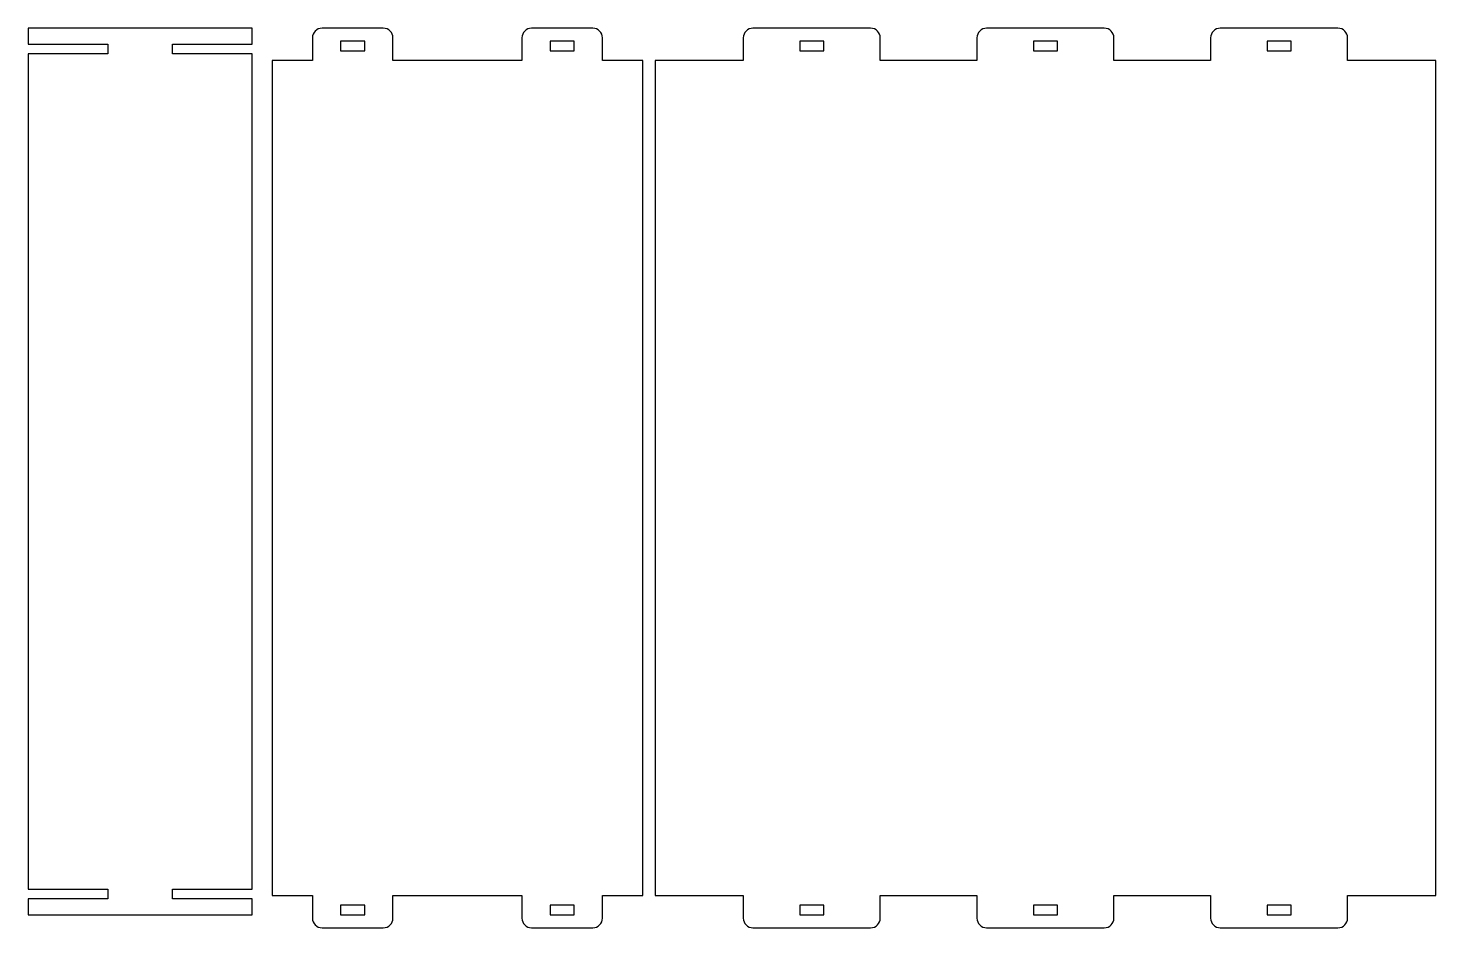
# Model space of a CAD drawing. Extents: x 13 to 887, y 21 to 579.
import ezdxf

# ---------------------------------------------------------------- set-up
doc = ezdxf.new("R2010")
doc.units = 0
doc.layers.get('0').update_dxf_attribs({"linetype": 'CONTINUOUS'})

msp = doc.modelspace()

# ---------------------------------------------------------------- linework, layer by layer
at = {"color": 7}
for points in [[(152.4, 579), (13.4, 579)], [(13.4, 579), (13.4, 569)], [(152.4, 569), (152.4, 579)], [(233.8, 579), (195.8, 579)], [(363.8, 579), (325.8, 579)], [(536.19, 579), (463.19, 579)], [(681.19, 579), (608.19, 579)], [(826.19, 579), (753.19, 579)], [(13.4, 569), (62.9, 569)], [(62.9, 569), (62.9, 563)], [(102.9, 563), (102.9, 569)], [(102.9, 569), (152.4, 569)], [(189.8, 573), (189.8, 559)], [(207.3, 571), (207.3, 565)], [(222.3, 571), (207.3, 571)], [(222.3, 565), (222.3, 571)], [(239.8, 559), (239.8, 573)], [(319.8, 573), (319.8, 559)], [(337.3, 571), (337.3, 565)], [(352.3, 571), (337.3, 571)], [(352.3, 565), (352.3, 571)], [(369.8, 559), (369.8, 573)], [(457.19, 573), (457.19, 559)], [(492.19, 571), (492.19, 565)], [(507.19, 571), (492.19, 571)], [(507.19, 565), (507.19, 571)], [(542.19, 559), (542.19, 573)], [(602.19, 573), (602.19, 559)], [(637.19, 571), (637.19, 565)], [(652.19, 571), (637.19, 571)], [(652.19, 565), (652.19, 571)], [(687.19, 559), (687.19, 573)], [(747.19, 573), (747.19, 559)], [(782.19, 571), (782.19, 565)], [(797.19, 571), (782.19, 571)], [(797.19, 565), (797.19, 571)], [(832.19, 559), (832.19, 573)], [(62.9, 563), (13.4, 563)], [(13.4, 563), (13.4, 45)], [(152.4, 563), (102.9, 563)], [(152.4, 45), (152.4, 563)], [(207.3, 565), (222.3, 565)], [(337.3, 565), (352.3, 565)], [(492.19, 565), (507.19, 565)], [(637.19, 565), (652.19, 565)], [(782.19, 565), (797.19, 565)], [(189.8, 559), (164.8, 559)], [(164.8, 559), (164.8, 41)], [(319.8, 559), (239.8, 559)], [(394.8, 559), (369.8, 559)], [(394.8, 41), (394.8, 559)], [(457.19, 559), (402.44, 559)], [(402.44, 559), (402.44, 41)], [(602.19, 559), (542.19, 559)], [(747.19, 559), (687.19, 559)], [(886.94, 559), (832.19, 559)], [(886.94, 41), (886.94, 559)], [(13.4, 45), (62.9, 45)], [(62.9, 45), (62.9, 39)], [(102.9, 39), (102.9, 45)], [(102.9, 45), (152.4, 45)], [(62.9, 39), (13.4, 39)], [(13.4, 39), (13.4, 29)], [(152.4, 39), (102.9, 39)], [(152.4, 29), (152.4, 39)], [(164.8, 41), (189.8, 41)], [(189.8, 41), (189.8, 27)], [(207.3, 35), (207.3, 29)], [(222.3, 35), (207.3, 35)], [(222.3, 29), (222.3, 35)], [(239.8, 27), (239.8, 41)], [(239.8, 41), (319.8, 41)], [(319.8, 41), (319.8, 27)], [(337.3, 35), (337.3, 29)], [(352.3, 35), (337.3, 35)], [(352.3, 29), (352.3, 35)], [(369.8, 27), (369.8, 41)], [(369.8, 41), (394.8, 41)], [(402.44, 41), (457.19, 41)], [(457.19, 41), (457.19, 27)], [(492.19, 35), (492.19, 29)], [(507.19, 35), (492.19, 35)], [(507.19, 29), (507.19, 35)], [(542.19, 27), (542.19, 41)], [(542.19, 41), (602.19, 41)], [(602.19, 41), (602.19, 27)], [(637.19, 35), (637.19, 29)], [(652.19, 35), (637.19, 35)], [(652.19, 29), (652.19, 35)], [(687.19, 27), (687.19, 41)], [(687.19, 41), (747.19, 41)], [(747.19, 41), (747.19, 27)], [(782.19, 35), (782.19, 29)], [(797.19, 35), (782.19, 35)], [(797.19, 29), (797.19, 35)], [(832.19, 27), (832.19, 41)], [(832.19, 41), (886.94, 41)], [(13.4, 29), (152.4, 29)], [(207.3, 29), (222.3, 29)], [(337.3, 29), (352.3, 29)], [(492.19, 29), (507.19, 29)], [(637.19, 29), (652.19, 29)], [(782.19, 29), (797.19, 29)], [(195.8, 21), (233.8, 21)], [(325.8, 21), (363.8, 21)], [(463.19, 21), (536.19, 21)], [(608.19, 21), (681.19, 21)], [(753.19, 21), (826.19, 21)]]:
    msp.add_lwpolyline(points, dxfattribs=at)
for points in [[(195.8, 579), (192.49, 579), (189.8, 576.31), (189.8, 573)], [(239.8, 573), (239.8, 576.31), (237.11, 579), (233.8, 579)], [(325.8, 579), (322.49, 579), (319.8, 576.31), (319.8, 573)], [(369.8, 573), (369.8, 576.31), (367.11, 579), (363.8, 579)], [(463.19, 579), (459.88, 579), (457.19, 576.31), (457.19, 573)], [(542.19, 573), (542.19, 576.31), (539.5, 579), (536.19, 579)], [(608.19, 579), (604.88, 579), (602.19, 576.31), (602.19, 573)], [(687.19, 573), (687.19, 576.31), (684.5, 579), (681.19, 579)], [(753.19, 579), (749.88, 579), (747.19, 576.31), (747.19, 573)], [(832.19, 573), (832.19, 576.31), (829.5, 579), (826.19, 579)], [(189.8, 27), (189.8, 23.69), (192.49, 21), (195.8, 21)], [(233.8, 21), (237.11, 21), (239.8, 23.69), (239.8, 27)], [(319.8, 27), (319.8, 23.69), (322.49, 21), (325.8, 21)], [(363.8, 21), (367.11, 21), (369.8, 23.69), (369.8, 27)], [(457.19, 27), (457.19, 23.69), (459.88, 21), (463.19, 21)], [(536.19, 21), (539.5, 21), (542.19, 23.69), (542.19, 27)], [(602.19, 27), (602.19, 23.69), (604.88, 21), (608.19, 21)], [(681.19, 21), (684.5, 21), (687.19, 23.69), (687.19, 27)], [(747.19, 27), (747.19, 23.69), (749.88, 21), (753.19, 21)], [(826.19, 21), (829.5, 21), (832.19, 23.69), (832.19, 27)]]:
    msp.add_open_spline(points, degree=3, dxfattribs=at)

doc.saveas('drawing.dxf')
